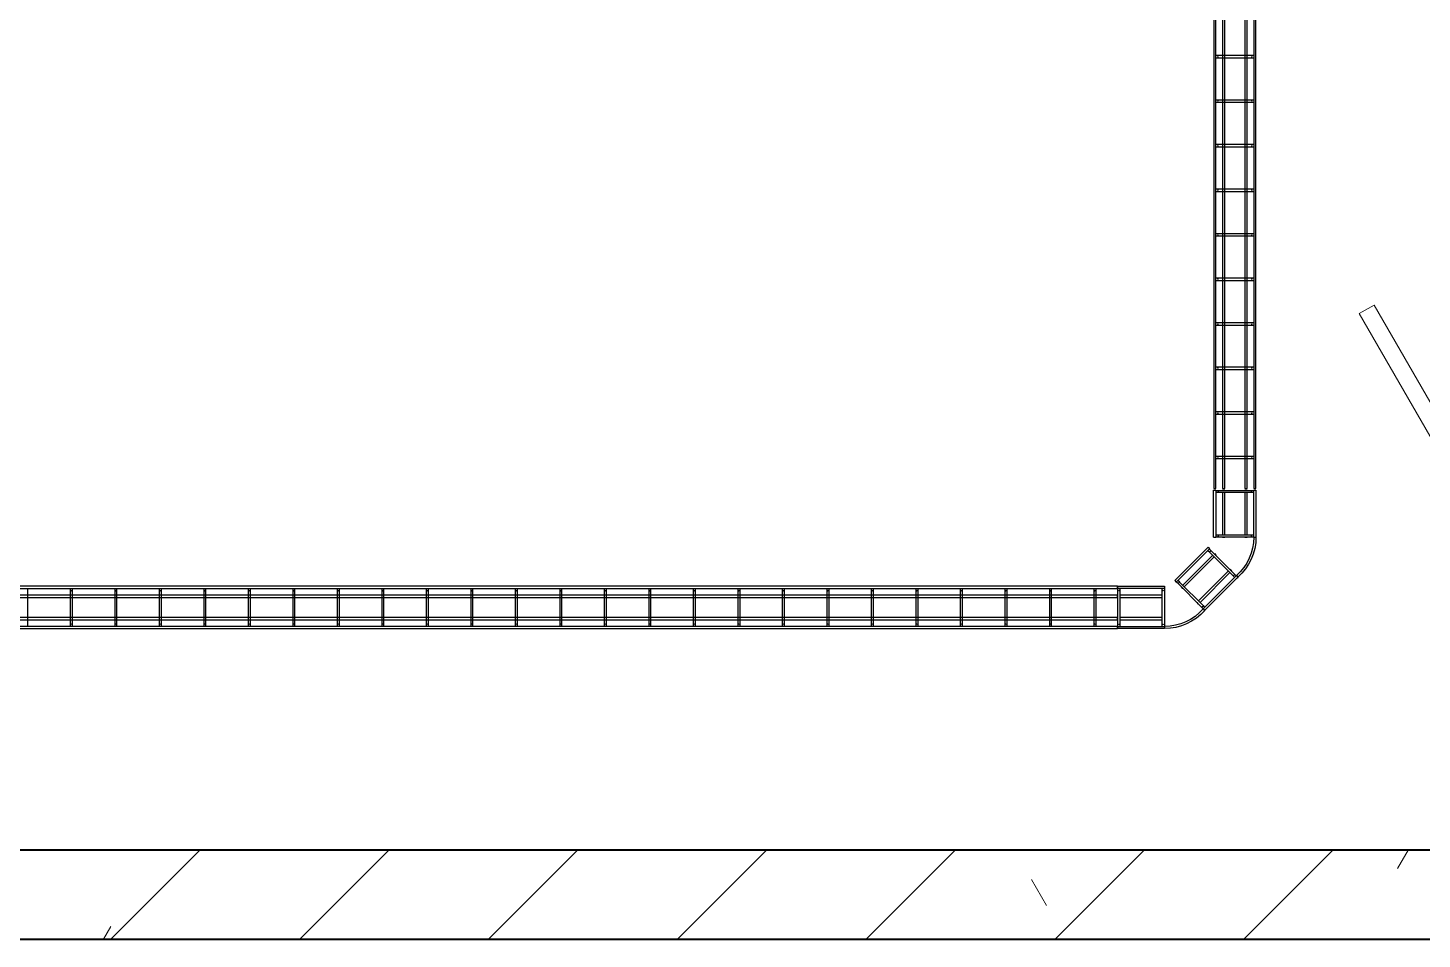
# Model space of a CAD drawing. Header units: millimetres. Extents: x 0 to 351840, y -132678 to 32417.
# Drawn here: x 328185 to 331318, y -111166 to -109120 of the extents above; entities that cross this region are included whole.
import ezdxf

# ---------------------------------------------------------------- set-up
doc = ezdxf.new("R2010")
doc.units = ezdxf.units.MM
doc.linetypes.add('BI_невидимые', pattern=[5, 3, -2])
for name, color, linetype, lineweight in [('Двери', 7, 'Continuous', 18), ('Стены внутренние', 7, 'Continuous', 18), ('Стены несущие', 7, 'Continuous', 18)]:
    doc.layers.add(name, color=color, linetype=linetype, lineweight=lineweight)

# ---------------------------------------------------------------- blocks, each defined once
blk = doc.blocks.new('*U52')
at = {"color": 0, "linetype": 'ByBlock', "lineweight": -2}
for p, q in [((24340.8, 47.5), (187, 47.5)), ((287.3, 42.5), (24340.8, 42.5)), ((21892.3, 41.5), (21892.3, 42.5)), ((21892.3, 40), (21892.3, 41.5)), ((21892.3, 37.5), (21892.3, 40)), ((21892.3, -37.5), (21892.3, 37.5)), ((21987.3, 42.5), (21987.3, 41.5)), ((21987.3, 41.5), (21987.3, 40)), ((21987.3, 40), (21987.3, 37.5)), ((21987.3, 37.5), (21987.3, -37.5)), ((21992.3, 41.5), (21992.3, 42.5)), ((21992.3, 40), (21992.3, 41.5)), ((21992.3, 37.5), (21992.3, 40)), ((21992.3, -37.5), (21992.3, 37.5)), ((22087.3, 42.5), (22087.3, 41.5)), ((22087.3, 41.5), (22087.3, 40)), ((22087.3, 40), (22087.3, 37.5)), ((22087.3, 37.5), (22087.3, -37.5)), ((22092.3, 41.5), (22092.3, 42.5)), ((22092.3, 40), (22092.3, 41.5)), ((22092.3, 37.5), (22092.3, 40)), ((22092.3, -37.5), (22092.3, 37.5)), ((22187.3, 42.5), (22187.3, 41.5)), ((22187.3, 41.5), (22187.3, 40)), ((22187.3, 40), (22187.3, 37.5)), ((22187.3, 37.5), (22187.3, -37.5)), ((22192.3, 41.5), (22192.3, 42.5)), ((22192.3, 40), (22192.3, 41.5)), ((22192.3, 37.5), (22192.3, 40)), ((22192.3, -37.5), (22192.3, 37.5)), ((22287.3, 42.5), (22287.3, 41.5)), ((22287.3, 41.5), (22287.3, 40)), ((22287.3, 40), (22287.3, 37.5)), ((22287.3, 37.5), (22287.3, -37.5)), ((22292.3, 41.5), (22292.3, 42.5)), ((22292.3, 40), (22292.3, 41.5)), ((22292.3, 37.5), (22292.3, 40)), ((22292.3, -37.5), (22292.3, 37.5)), ((22387.3, 42.5), (22387.3, 41.5)), ((22387.3, 41.5), (22387.3, 40)), ((22387.3, 40), (22387.3, 37.5)), ((22387.3, 37.5), (22387.3, -37.5)), ((22392.3, 41.5), (22392.3, 42.5)), ((22392.3, 40), (22392.3, 41.5)), ((22392.3, 37.5), (22392.3, 40)), ((22392.3, -37.5), (22392.3, 37.5)), ((22487.3, 42.5), (22487.3, 41.5)), ((22487.3, 41.5), (22487.3, 40)), ((22487.3, 40), (22487.3, 37.5)), ((22487.3, 37.5), (22487.3, -37.5)), ((22492.3, 41.5), (22492.3, 42.5)), ((22492.3, 40), (22492.3, 41.5)), ((22492.3, 37.5), (22492.3, 40)), ((22492.3, -37.5), (22492.3, 37.5)), ((22587.3, 42.5), (22587.3, 41.5)), ((22587.3, 41.5), (22587.3, 40)), ((22587.3, 40), (22587.3, 37.5)), ((22587.3, 37.5), (22587.3, -37.5)), ((22592.3, 41.5), (22592.3, 42.5)), ((22592.3, 40), (22592.3, 41.5)), ((22592.3, 37.5), (22592.3, 40)), ((22592.3, -37.5), (22592.3, 37.5)), ((22687.3, 42.5), (22687.3, 41.5)), ((22687.3, 41.5), (22687.3, 40)), ((22687.3, 40), (22687.3, 37.5)), ((22687.3, 37.5), (22687.3, -37.5)), ((22692.3, 41.5), (22692.3, 42.5)), ((22692.3, 40), (22692.3, 41.5)), ((22692.3, 37.5), (22692.3, 40)), ((22692.3, -37.5), (22692.3, 37.5)), ((22787.3, 42.5), (22787.3, 41.5)), ((22787.3, 41.5), (22787.3, 40)), ((22787.3, 40), (22787.3, 37.5)), ((22787.3, 37.5), (22787.3, -37.5)), ((22792.3, 41.5), (22792.3, 42.5)), ((22792.3, 40), (22792.3, 41.5)), ((22792.3, 37.5), (22792.3, 40)), ((22792.3, -37.5), (22792.3, 37.5)), ((22887.3, 42.5), (22887.3, 41.5)), ((22887.3, 41.5), (22887.3, 40)), ((22887.3, 40), (22887.3, 37.5)), ((22887.3, 37.5), (22887.3, -37.5)), ((22892.3, 41.5), (22892.3, 42.5)), ((22892.3, 40), (22892.3, 41.5)), ((22892.3, 37.5), (22892.3, 40)), ((22892.3, -37.5), (22892.3, 37.5)), ((22987.3, 42.5), (22987.3, 41.5)), ((22987.3, 41.5), (22987.3, 40)), ((22987.3, 40), (22987.3, 37.5)), ((22987.3, 37.5), (22987.3, -37.5)), ((22992.3, 41.5), (22992.3, 42.5)), ((22992.3, 40), (22992.3, 41.5)), ((22992.3, 37.5), (22992.3, 40)), ((22992.3, -37.5), (22992.3, 37.5)), ((23087.3, 42.5), (23087.3, 41.5)), ((23087.3, 41.5), (23087.3, 40)), ((23087.3, 40), (23087.3, 37.5)), ((23087.3, 37.5), (23087.3, -37.5)), ((23092.3, 41.5), (23092.3, 42.5)), ((23092.3, 40), (23092.3, 41.5)), ((23092.3, 37.5), (23092.3, 40)), ((23092.3, -37.5), (23092.3, 37.5)), ((23187.3, 42.5), (23187.3, 41.5)), ((23187.3, 41.5), (23187.3, 40)), ((23187.3, 40), (23187.3, 37.5)), ((23187.3, 37.5), (23187.3, -37.5)), ((23192.3, 41.5), (23192.3, 42.5)), ((23192.3, 40), (23192.3, 41.5)), ((23192.3, 37.5), (23192.3, 40)), ((23192.3, -37.5), (23192.3, 37.5)), ((23287.3, 42.5), (23287.3, 41.5)), ((23287.3, 41.5), (23287.3, 40)), ((23287.3, 40), (23287.3, 37.5)), ((23287.3, 37.5), (23287.3, -37.5)), ((23292.3, 41.5), (23292.3, 42.5)), ((23292.3, 40), (23292.3, 41.5)), ((23292.3, 37.5), (23292.3, 40)), ((23292.3, -37.5), (23292.3, 37.5)), ((23387.3, 42.5), (23387.3, 41.5)), ((23387.3, 41.5), (23387.3, 40)), ((23387.3, 40), (23387.3, 37.5)), ((23387.3, 37.5), (23387.3, -37.5)), ((23392.3, 41.5), (23392.3, 42.5)), ((23392.3, 40), (23392.3, 41.5)), ((23392.3, 37.5), (23392.3, 40)), ((23392.3, -37.5), (23392.3, 37.5)), ((23487.3, 42.5), (23487.3, 41.5)), ((23487.3, 41.5), (23487.3, 40)), ((23487.3, 40), (23487.3, 37.5)), ((23487.3, 37.5), (23487.3, -37.5)), ((23492.3, 41.5), (23492.3, 42.5)), ((23492.3, 40), (23492.3, 41.5)), ((23492.3, 37.5), (23492.3, 40)), ((23492.3, -37.5), (23492.3, 37.5)), ((23587.3, 42.5), (23587.3, 41.5)), ((23587.3, 41.5), (23587.3, 40)), ((23587.3, 40), (23587.3, 37.5)), ((23587.3, 37.5), (23587.3, -37.5)), ((23592.3, 41.5), (23592.3, 42.5)), ((23592.3, 40), (23592.3, 41.5)), ((23592.3, 37.5), (23592.3, 40)), ((23592.3, -37.5), (23592.3, 37.5)), ((23687.3, 42.5), (23687.3, 41.5)), ((23687.3, 41.5), (23687.3, 40)), ((23687.3, 40), (23687.3, 37.5)), ((23687.3, 37.5), (23687.3, -37.5)), ((23692.3, 41.5), (23692.3, 42.5)), ((23692.3, 40), (23692.3, 41.5)), ((23692.3, 37.5), (23692.3, 40)), ((23692.3, -37.5), (23692.3, 37.5)), ((23787.3, 42.5), (23787.3, 41.5)), ((23787.3, 41.5), (23787.3, 40)), ((23787.3, 40), (23787.3, 37.5)), ((23787.3, 37.5), (23787.3, -37.5)), ((23792.3, 41.5), (23792.3, 42.5)), ((23792.3, 40), (23792.3, 41.5)), ((23792.3, 37.5), (23792.3, 40)), ((23792.3, -37.5), (23792.3, 37.5)), ((23887.3, 42.5), (23887.3, 41.5)), ((23887.3, 41.5), (23887.3, 40)), ((23887.3, 40), (23887.3, 37.5)), ((23887.3, 37.5), (23887.3, -37.5)), ((23892.3, 41.5), (23892.3, 42.5)), ((23892.3, 40), (23892.3, 41.5)), ((23892.3, 37.5), (23892.3, 40)), ((23892.3, -37.5), (23892.3, 37.5)), ((23987.3, 42.5), (23987.3, 41.5)), ((23987.3, 41.5), (23987.3, 40)), ((23987.3, 40), (23987.3, 37.5)), ((23987.3, 37.5), (23987.3, -37.5)), ((23992.3, 41.5), (23992.3, 42.5)), ((23992.3, 40), (23992.3, 41.5)), ((23992.3, 37.5), (23992.3, 40)), ((23992.3, -37.5), (23992.3, 37.5)), ((24087.3, 42.5), (24087.3, 41.5)), ((24087.3, 41.5), (24087.3, 40)), ((24087.3, 40), (24087.3, 37.5)), ((24087.3, 37.5), (24087.3, -37.5)), ((24092.3, 41.5), (24092.3, 42.5)), ((24092.3, 40), (24092.3, 41.5)), ((24092.3, 37.5), (24092.3, 40)), ((24092.3, -37.5), (24092.3, 37.5)), ((24187.3, 42.5), (24187.3, 41.5)), ((24187.3, 41.5), (24187.3, 40)), ((24187.3, 40), (24187.3, 37.5)), ((24187.3, 37.5), (24187.3, -37.5)), ((24192.3, 41.5), (24192.3, 42.5)), ((24192.3, 40), (24192.3, 41.5)), ((24192.3, 37.5), (24192.3, 40)), ((24192.3, -37.5), (24192.3, 37.5)), ((24287.3, 42.5), (24287.3, 41.5)), ((24287.3, 41.5), (24287.3, 40)), ((24287.3, 40), (24287.3, 37.5)), ((24287.3, 37.5), (24287.3, -37.5)), ((24292.3, 41.5), (24292.3, 42.5)), ((24292.3, 40), (24292.3, 41.5)), ((24292.3, 37.5), (24292.3, 40)), ((24292.3, -37.5), (24292.3, 37.5)), ((24340.8, 47.5), (24337.8, 47.5)), ((24340.8, 42.5), (24340.8, 47.5)), ((24340.8, 27.5), (292.3, 27.5)), ((292.3, 22.5), (24340.8, 22.5)), ((24340.8, 22.5), (24340.8, 27.5)), ((24340.8, -22.5), (292.3, -22.5)), ((292.3, -27.5), (24340.8, -27.5)), ((24340.8, -27.5), (24340.8, -22.5)), ((187, -47.5), (24340.8, -47.5)), ((24340.8, -42.5), (287.3, -42.5)), ((21892.3, -40), (21892.3, -37.5)), ((21892.3, -41.5), (21892.3, -40)), ((21892.3, -42.5), (21892.3, -41.5)), ((21987.3, -37.5), (21987.3, -40)), ((21987.3, -40), (21987.3, -41.5)), ((21987.3, -41.5), (21987.3, -42.5)), ((21992.3, -40), (21992.3, -37.5)), ((21992.3, -41.5), (21992.3, -40)), ((21992.3, -42.5), (21992.3, -41.5)), ((22087.3, -37.5), (22087.3, -40)), ((22087.3, -40), (22087.3, -41.5)), ((22087.3, -41.5), (22087.3, -42.5)), ((22092.3, -40), (22092.3, -37.5)), ((22092.3, -41.5), (22092.3, -40)), ((22092.3, -42.5), (22092.3, -41.5)), ((22187.3, -37.5), (22187.3, -40)), ((22187.3, -40), (22187.3, -41.5)), ((22187.3, -41.5), (22187.3, -42.5)), ((22192.3, -40), (22192.3, -37.5)), ((22192.3, -41.5), (22192.3, -40)), ((22192.3, -42.5), (22192.3, -41.5)), ((22287.3, -37.5), (22287.3, -40)), ((22287.3, -40), (22287.3, -41.5)), ((22287.3, -41.5), (22287.3, -42.5)), ((22292.3, -40), (22292.3, -37.5)), ((22292.3, -41.5), (22292.3, -40)), ((22292.3, -42.5), (22292.3, -41.5)), ((22387.3, -37.5), (22387.3, -40)), ((22387.3, -40), (22387.3, -41.5)), ((22387.3, -41.5), (22387.3, -42.5)), ((22392.3, -40), (22392.3, -37.5)), ((22392.3, -41.5), (22392.3, -40)), ((22392.3, -42.5), (22392.3, -41.5)), ((22487.3, -37.5), (22487.3, -40)), ((22487.3, -40), (22487.3, -41.5)), ((22487.3, -41.5), (22487.3, -42.5)), ((22492.3, -40), (22492.3, -37.5)), ((22492.3, -41.5), (22492.3, -40)), ((22492.3, -42.5), (22492.3, -41.5)), ((22587.3, -37.5), (22587.3, -40)), ((22587.3, -40), (22587.3, -41.5)), ((22587.3, -41.5), (22587.3, -42.5)), ((22592.3, -40), (22592.3, -37.5)), ((22592.3, -41.5), (22592.3, -40)), ((22592.3, -42.5), (22592.3, -41.5)), ((22687.3, -37.5), (22687.3, -40)), ((22687.3, -40), (22687.3, -41.5)), ((22687.3, -41.5), (22687.3, -42.5)), ((22692.3, -40), (22692.3, -37.5)), ((22692.3, -41.5), (22692.3, -40)), ((22692.3, -42.5), (22692.3, -41.5)), ((22787.3, -37.5), (22787.3, -40)), ((22787.3, -40), (22787.3, -41.5)), ((22787.3, -41.5), (22787.3, -42.5)), ((22792.3, -40), (22792.3, -37.5)), ((22792.3, -41.5), (22792.3, -40)), ((22792.3, -42.5), (22792.3, -41.5)), ((22887.3, -37.5), (22887.3, -40)), ((22887.3, -40), (22887.3, -41.5)), ((22887.3, -41.5), (22887.3, -42.5)), ((22892.3, -40), (22892.3, -37.5)), ((22892.3, -41.5), (22892.3, -40)), ((22892.3, -42.5), (22892.3, -41.5)), ((22987.3, -37.5), (22987.3, -40)), ((22987.3, -40), (22987.3, -41.5)), ((22987.3, -41.5), (22987.3, -42.5)), ((22992.3, -40), (22992.3, -37.5)), ((22992.3, -41.5), (22992.3, -40)), ((22992.3, -42.5), (22992.3, -41.5)), ((23087.3, -37.5), (23087.3, -40)), ((23087.3, -40), (23087.3, -41.5)), ((23087.3, -41.5), (23087.3, -42.5)), ((23092.3, -40), (23092.3, -37.5)), ((23092.3, -41.5), (23092.3, -40)), ((23092.3, -42.5), (23092.3, -41.5)), ((23187.3, -37.5), (23187.3, -40)), ((23187.3, -40), (23187.3, -41.5)), ((23187.3, -41.5), (23187.3, -42.5)), ((23192.3, -40), (23192.3, -37.5)), ((23192.3, -41.5), (23192.3, -40)), ((23192.3, -42.5), (23192.3, -41.5)), ((23287.3, -37.5), (23287.3, -40)), ((23287.3, -40), (23287.3, -41.5)), ((23287.3, -41.5), (23287.3, -42.5)), ((23292.3, -40), (23292.3, -37.5)), ((23292.3, -41.5), (23292.3, -40)), ((23292.3, -42.5), (23292.3, -41.5)), ((23387.3, -37.5), (23387.3, -40)), ((23387.3, -40), (23387.3, -41.5)), ((23387.3, -41.5), (23387.3, -42.5)), ((23392.3, -40), (23392.3, -37.5)), ((23392.3, -41.5), (23392.3, -40)), ((23392.3, -42.5), (23392.3, -41.5)), ((23487.3, -37.5), (23487.3, -40)), ((23487.3, -40), (23487.3, -41.5)), ((23487.3, -41.5), (23487.3, -42.5)), ((23492.3, -40), (23492.3, -37.5)), ((23492.3, -41.5), (23492.3, -40)), ((23492.3, -42.5), (23492.3, -41.5)), ((23587.3, -37.5), (23587.3, -40)), ((23587.3, -40), (23587.3, -41.5)), ((23587.3, -41.5), (23587.3, -42.5)), ((23592.3, -40), (23592.3, -37.5)), ((23592.3, -41.5), (23592.3, -40)), ((23592.3, -42.5), (23592.3, -41.5)), ((23687.3, -37.5), (23687.3, -40)), ((23687.3, -40), (23687.3, -41.5)), ((23687.3, -41.5), (23687.3, -42.5)), ((23692.3, -40), (23692.3, -37.5)), ((23692.3, -41.5), (23692.3, -40)), ((23692.3, -42.5), (23692.3, -41.5)), ((23787.3, -37.5), (23787.3, -40)), ((23787.3, -40), (23787.3, -41.5)), ((23787.3, -41.5), (23787.3, -42.5)), ((23792.3, -40), (23792.3, -37.5)), ((23792.3, -41.5), (23792.3, -40)), ((23792.3, -42.5), (23792.3, -41.5)), ((23887.3, -37.5), (23887.3, -40)), ((23887.3, -40), (23887.3, -41.5)), ((23887.3, -41.5), (23887.3, -42.5)), ((23892.3, -40), (23892.3, -37.5)), ((23892.3, -41.5), (23892.3, -40)), ((23892.3, -42.5), (23892.3, -41.5)), ((23987.3, -37.5), (23987.3, -40)), ((23987.3, -40), (23987.3, -41.5)), ((23987.3, -41.5), (23987.3, -42.5)), ((23992.3, -40), (23992.3, -37.5)), ((23992.3, -41.5), (23992.3, -40)), ((23992.3, -42.5), (23992.3, -41.5)), ((24087.3, -37.5), (24087.3, -40)), ((24087.3, -40), (24087.3, -41.5)), ((24087.3, -41.5), (24087.3, -42.5)), ((24092.3, -40), (24092.3, -37.5)), ((24092.3, -41.5), (24092.3, -40)), ((24092.3, -42.5), (24092.3, -41.5)), ((24187.3, -37.5), (24187.3, -40)), ((24187.3, -40), (24187.3, -41.5)), ((24187.3, -41.5), (24187.3, -42.5)), ((24192.3, -40), (24192.3, -37.5)), ((24192.3, -41.5), (24192.3, -40)), ((24192.3, -42.5), (24192.3, -41.5)), ((24287.3, -37.5), (24287.3, -40)), ((24287.3, -40), (24287.3, -41.5)), ((24287.3, -41.5), (24287.3, -42.5)), ((24292.3, -40), (24292.3, -37.5)), ((24292.3, -41.5), (24292.3, -40)), ((24292.3, -42.5), (24292.3, -41.5)), ((24337.8, -47.5), (24340.8, -47.5)), ((24340.8, -47.5), (24340.8, -42.5))]:
    blk.add_line(p, q, dxfattribs=at)
for centre, start, end in [((21989.8, 40), 180, 0), ((22089.8, 40), 180, 0), ((22189.8, 40), 180, 0), ((22289.8, 40), 180, 0), ((22389.8, 40), 180, 0), ((22489.8, 40), 180, 0), ((22589.8, 40), 180, 0), ((22689.8, 40), 180, 0), ((22789.8, 40), 180, 0), ((22889.8, 40), 180, 0), ((22989.8, 40), 180, 0), ((23089.8, 40), 180, 0), ((23189.8, 40), 180, 0), ((23289.8, 40), 180, 0), ((23389.8, 40), 180, 0), ((23489.8, 40), 180, 0), ((23589.8, 40), 180, 0), ((23689.8, 40), 180, 0), ((23789.8, 40), 180, 0), ((23889.8, 40), 180, 0), ((23989.8, 40), 180, 0), ((24089.8, 40), 180, 0), ((24189.8, 40), 180, 0), ((24289.8, 40), 180, 0), ((21989.8, -40), 0, 180), ((22089.8, -40), 0, 180), ((22189.8, -40), 0, 180), ((22289.8, -40), 0, 180), ((22389.8, -40), 0, 180), ((22489.8, -40), 0, 180), ((22589.8, -40), 0, 180), ((22689.8, -40), 0, 180), ((22789.8, -40), 0, 180), ((22889.8, -40), 0, 180), ((22989.8, -40), 0, 180), ((23089.8, -40), 0, 180), ((23189.8, -40), 0, 180), ((23289.8, -40), 0, 180), ((23389.8, -40), 0, 180), ((23489.8, -40), 0, 180), ((23589.8, -40), 0, 180), ((23689.8, -40), 0, 180), ((23789.8, -40), 0, 180), ((23889.8, -40), 0, 180), ((23989.8, -40), 0, 180), ((24089.8, -40), 0, 180), ((24189.8, -40), 0, 180), ((24289.8, -40), 0, 180)]:
    blk.add_arc(centre, 2.5, start, end, dxfattribs=at)
blk = doc.blocks.new('*U51')
at = {"color": 0, "linetype": 'ByBlock', "lineweight": -2}
for p, q in [((13459.1, 47.5), (187, 47.5)), ((287.3, 42.5), (13459.1, 42.5)), ((12487.3, 42.5), (12487.3, 41.5)), ((12487.3, 41.5), (12487.3, 40)), ((12487.3, 40), (12487.3, 37.5)), ((12487.3, 37.5), (12487.3, -37.5)), ((12492.3, 41.5), (12492.3, 42.5)), ((12492.3, 40), (12492.3, 41.5)), ((12492.3, 37.5), (12492.3, 40)), ((12492.3, -37.5), (12492.3, 37.5)), ((12587.3, 42.5), (12587.3, 41.5)), ((12587.3, 41.5), (12587.3, 40)), ((12587.3, 40), (12587.3, 37.5)), ((12587.3, 37.5), (12587.3, -37.5)), ((12592.3, 41.5), (12592.3, 42.5)), ((12592.3, 40), (12592.3, 41.5)), ((12592.3, 37.5), (12592.3, 40)), ((12592.3, -37.5), (12592.3, 37.5)), ((12687.3, 42.5), (12687.3, 41.5)), ((12687.3, 41.5), (12687.3, 40)), ((12687.3, 40), (12687.3, 37.5)), ((12687.3, 37.5), (12687.3, -37.5)), ((12692.3, 41.5), (12692.3, 42.5)), ((12692.3, 40), (12692.3, 41.5)), ((12692.3, 37.5), (12692.3, 40)), ((12692.3, -37.5), (12692.3, 37.5)), ((12787.3, 42.5), (12787.3, 41.5)), ((12787.3, 41.5), (12787.3, 40)), ((12787.3, 40), (12787.3, 37.5)), ((12787.3, 37.5), (12787.3, -37.5)), ((12792.3, 41.5), (12792.3, 42.5)), ((12792.3, 40), (12792.3, 41.5)), ((12792.3, 37.5), (12792.3, 40)), ((12792.3, -37.5), (12792.3, 37.5)), ((12887.3, 42.5), (12887.3, 41.5)), ((12887.3, 41.5), (12887.3, 40)), ((12887.3, 40), (12887.3, 37.5)), ((12887.3, 37.5), (12887.3, -37.5)), ((12892.3, 41.5), (12892.3, 42.5)), ((12892.3, 40), (12892.3, 41.5)), ((12892.3, 37.5), (12892.3, 40)), ((12892.3, -37.5), (12892.3, 37.5)), ((12987.3, 42.5), (12987.3, 41.5)), ((12987.3, 41.5), (12987.3, 40)), ((12987.3, 40), (12987.3, 37.5)), ((12987.3, 37.5), (12987.3, -37.5)), ((12992.3, 41.5), (12992.3, 42.5)), ((12992.3, 40), (12992.3, 41.5)), ((12992.3, 37.5), (12992.3, 40)), ((12992.3, -37.5), (12992.3, 37.5)), ((13087.3, 42.5), (13087.3, 41.5)), ((13087.3, 41.5), (13087.3, 40)), ((13087.3, 40), (13087.3, 37.5)), ((13087.3, 37.5), (13087.3, -37.5)), ((13092.3, 41.5), (13092.3, 42.5)), ((13092.3, 40), (13092.3, 41.5)), ((13092.3, 37.5), (13092.3, 40)), ((13092.3, -37.5), (13092.3, 37.5)), ((13187.3, 42.5), (13187.3, 41.5)), ((13187.3, 41.5), (13187.3, 40)), ((13187.3, 40), (13187.3, 37.5)), ((13187.3, 37.5), (13187.3, -37.5)), ((13192.3, 41.5), (13192.3, 42.5)), ((13192.3, 40), (13192.3, 41.5)), ((13192.3, 37.5), (13192.3, 40)), ((13192.3, -37.5), (13192.3, 37.5)), ((13287.3, 42.5), (13287.3, 41.5)), ((13287.3, 41.5), (13287.3, 40)), ((13287.3, 40), (13287.3, 37.5)), ((13287.3, 37.5), (13287.3, -37.5)), ((13292.3, 41.5), (13292.3, 42.5)), ((13292.3, 40), (13292.3, 41.5)), ((13292.3, 37.5), (13292.3, 40)), ((13292.3, -37.5), (13292.3, 37.5)), ((13387.3, 42.5), (13387.3, 41.5)), ((13387.3, 41.5), (13387.3, 40)), ((13387.3, 40), (13387.3, 37.5)), ((13387.3, 37.5), (13387.3, -37.5)), ((13392.3, 41.5), (13392.3, 42.5)), ((13392.3, 40), (13392.3, 41.5)), ((13392.3, 37.5), (13392.3, 40)), ((13392.3, -37.5), (13392.3, 37.5)), ((13459.1, 47.5), (13456.1, 47.5)), ((13459.1, 42.5), (13459.1, 47.5)), ((13459.1, 27.5), (292.3, 27.5)), ((292.3, 22.5), (13459.1, 22.5)), ((13459.1, 22.5), (13459.1, 27.5)), ((13459.1, -22.5), (292.3, -22.5)), ((292.3, -27.5), (13459.1, -27.5)), ((13459.1, -27.5), (13459.1, -22.5)), ((187, -47.5), (13459.1, -47.5)), ((13459.1, -42.5), (287.3, -42.5)), ((12487.3, -37.5), (12487.3, -40)), ((12487.3, -40), (12487.3, -41.5)), ((12487.3, -41.5), (12487.3, -42.5)), ((12492.3, -40), (12492.3, -37.5)), ((12492.3, -41.5), (12492.3, -40)), ((12492.3, -42.5), (12492.3, -41.5)), ((12587.3, -37.5), (12587.3, -40)), ((12587.3, -40), (12587.3, -41.5)), ((12587.3, -41.5), (12587.3, -42.5)), ((12592.3, -40), (12592.3, -37.5)), ((12592.3, -41.5), (12592.3, -40)), ((12592.3, -42.5), (12592.3, -41.5)), ((12687.3, -37.5), (12687.3, -40)), ((12687.3, -40), (12687.3, -41.5)), ((12687.3, -41.5), (12687.3, -42.5)), ((12692.3, -40), (12692.3, -37.5)), ((12692.3, -41.5), (12692.3, -40)), ((12692.3, -42.5), (12692.3, -41.5)), ((12787.3, -37.5), (12787.3, -40)), ((12787.3, -40), (12787.3, -41.5)), ((12787.3, -41.5), (12787.3, -42.5)), ((12792.3, -40), (12792.3, -37.5)), ((12792.3, -41.5), (12792.3, -40)), ((12792.3, -42.5), (12792.3, -41.5)), ((12887.3, -37.5), (12887.3, -40)), ((12887.3, -40), (12887.3, -41.5)), ((12887.3, -41.5), (12887.3, -42.5)), ((12892.3, -40), (12892.3, -37.5)), ((12892.3, -41.5), (12892.3, -40)), ((12892.3, -42.5), (12892.3, -41.5)), ((12987.3, -37.5), (12987.3, -40)), ((12987.3, -40), (12987.3, -41.5)), ((12987.3, -41.5), (12987.3, -42.5)), ((12992.3, -40), (12992.3, -37.5)), ((12992.3, -41.5), (12992.3, -40)), ((12992.3, -42.5), (12992.3, -41.5)), ((13087.3, -37.5), (13087.3, -40)), ((13087.3, -40), (13087.3, -41.5)), ((13087.3, -41.5), (13087.3, -42.5)), ((13092.3, -40), (13092.3, -37.5)), ((13092.3, -41.5), (13092.3, -40)), ((13092.3, -42.5), (13092.3, -41.5)), ((13187.3, -37.5), (13187.3, -40)), ((13187.3, -40), (13187.3, -41.5)), ((13187.3, -41.5), (13187.3, -42.5)), ((13192.3, -40), (13192.3, -37.5)), ((13192.3, -41.5), (13192.3, -40)), ((13192.3, -42.5), (13192.3, -41.5)), ((13287.3, -37.5), (13287.3, -40)), ((13287.3, -40), (13287.3, -41.5)), ((13287.3, -41.5), (13287.3, -42.5)), ((13292.3, -40), (13292.3, -37.5)), ((13292.3, -41.5), (13292.3, -40)), ((13292.3, -42.5), (13292.3, -41.5)), ((13387.3, -37.5), (13387.3, -40)), ((13387.3, -40), (13387.3, -41.5)), ((13387.3, -41.5), (13387.3, -42.5)), ((13392.3, -40), (13392.3, -37.5)), ((13392.3, -41.5), (13392.3, -40)), ((13392.3, -42.5), (13392.3, -41.5)), ((13456.1, -47.5), (13459.1, -47.5)), ((13459.1, -47.5), (13459.1, -42.5))]:
    blk.add_line(p, q, dxfattribs=at)
for centre, start, end in [((12489.8, 40), 180, 0), ((12589.8, 40), 180, 0), ((12689.8, 40), 180, 0), ((12789.8, 40), 180, 0), ((12889.8, 40), 180, 0), ((12989.8, 40), 180, 0), ((13089.8, 40), 180, 0), ((13189.8, 40), 180, 0), ((13289.8, 40), 180, 0), ((13389.8, 40), 180, 0), ((12489.8, -40), 0, 180), ((12589.8, -40), 0, 180), ((12689.8, -40), 0, 180), ((12789.8, -40), 0, 180), ((12889.8, -40), 0, 180), ((12989.8, -40), 0, 180), ((13089.8, -40), 0, 180), ((13189.8, -40), 0, 180), ((13289.8, -40), 0, 180), ((13389.8, -40), 0, 180)]:
    blk.add_arc(centre, 2.5, start, end, dxfattribs=at)
blk = doc.blocks.new('*U55')
at = {"color": 0, "linetype": 'ByBlock', "lineweight": -2}
for p, q in [((-41.5, 266.7), (-44.5, 266.7)), ((61.5, 266.7), (-44.5, 266.7)), ((-44.5, 261.7), (-44.5, 266.7)), ((-44.5, 261.7), (-41.5, 261.7)), ((-44, 261.7), (-44, 260.6)), ((-44, 260.6), (-44, 259.2)), ((-44, 259.2), (-44, 256.7)), ((-44, 256.7), (-44, 181.7)), ((58.3, 266.7), (-41.5, 266.7)), ((-41.5, 261.7), (58.3, 261.7)), ((-39, 260.6), (-39, 261.7)), ((-39, 259.2), (-39, 260.6)), ((-39, 256.7), (-39, 259.2)), ((-39, 181.7), (-39, 256.7)), ((55.8, 261.7), (61.5, 261.7)), ((55.8, 261.7), (55.8, 260.6)), ((55.8, 260.6), (55.8, 259.2)), ((55.8, 259.2), (55.8, 256.7)), ((55.8, 256.7), (55.8, 181.7)), ((61.5, 266.7), (58.5, 266.7)), ((60.8, 260.6), (60.8, 261.7)), ((60.8, 259.2), (60.8, 260.6)), ((60.8, 256.7), (60.8, 259.2)), ((60.8, 181.7), (60.8, 256.7)), ((61.5, 261.7), (61.5, 266.7)), ((-44.5, 241.7), (-44.5, 246.7)), ((-39, 246.7), (55.8, 246.7)), ((55.8, 241.7), (-39, 241.7)), ((61.5, 246.7), (60.8, 246.7)), ((60.8, 241.7), (61.5, 241.7)), ((61.5, 241.7), (61.5, 246.7)), ((146.3, 220.5), (144.6, 218.7)), ((147.4, 221.5), (146.3, 220.5)), ((148.1, 222.2), (147.4, 221.5)), ((147.8, 222.6), (151.3, 226.1)), ((147.8, 222.6), (149.9, 220.5)), ((149.9, 220.5), (220.4, 149.9)), ((153.4, 224), (151.3, 226.1)), ((226.2, 151.2), (151.3, 226.1)), ((224, 153.4), (153.4, 224)), ((-44, 196.7), (-44.5, 196.7)), ((-44.5, 191.7), (-44.5, 196.7)), ((-44.5, 191.7), (-44, 191.7)), ((-39, 196.7), (55.8, 196.7)), ((55.8, 191.7), (-39, 191.7)), ((61.5, 196.7), (60.8, 196.7)), ((60.8, 191.7), (61.5, 191.7)), ((61.5, 191.7), (61.5, 196.7)), ((144.6, 218.7), (91.5, 165.7)), ((95.1, 162.1), (148.1, 215.1)), ((133.6, 208.4), (137.1, 212)), ((204.5, 137.5), (137.5, 204.5)), ((141, 208.1), (208.1, 141)), ((148.1, 215.1), (149.9, 216.9)), ((149.9, 216.9), (150.9, 217.9)), ((150.9, 217.9), (151.6, 218.7)), ((-41.5, 176.7), (-44.5, 176.7)), ((-44.5, 171.7), (-44.5, 176.7)), ((-44.5, 171.7), (61.5, 171.7)), ((-44.5, 171.7), (-41.5, 171.7)), ((-44, 181.7), (-44, 179.2)), ((-44, 179.2), (-44, 177.7)), ((-44, 177.7), (-44, 176.7)), ((58.3, 176.7), (-41.5, 176.7)), ((-41.5, 171.7), (58.3, 171.7)), ((-39, 179.2), (-39, 181.7)), ((-39, 177.7), (-39, 179.2)), ((-39, 176.7), (-39, 177.7)), ((55.8, 181.7), (55.8, 179.2)), ((55.8, 179.2), (55.8, 177.7)), ((55.8, 177.7), (55.8, 176.7)), ((61.5, 176.7), (55.8, 176.7)), ((58.5, 171.7), (61.5, 171.7)), ((60.8, 179.2), (60.8, 181.7)), ((60.8, 177.7), (60.8, 179.2)), ((60.8, 176.7), (60.8, 177.7)), ((61.5, 171.7), (61.5, 176.7)), ((84.1, 158.9), (87.7, 162.5)), ((84.1, 158.9), (159.1, 84)), ((84.1, 158.9), (86.2, 156.8)), ((86.2, 156.8), (156.8, 86.2)), ((89.8, 160.3), (87.7, 162.5)), ((88.7, 162.8), (88, 162.1)), ((89.8, 163.9), (88.7, 162.8)), ((91.5, 165.7), (89.8, 163.9)), ((160.3, 89.8), (89.8, 160.3)), ((91.5, 158.6), (92.3, 159.3)), ((92.3, 159.3), (93.3, 160.3)), ((93.3, 160.3), (95.1, 162.1)), ((98.3, 173.1), (101.8, 176.6)), ((98.3, 173.1), (98.6, 172.7)), ((102.1, 176.3), (101.8, 176.6)), ((169.2, 102.2), (102.1, 169.2)), ((105.7, 172.7), (172.7, 105.7)), ((215.1, 148.1), (162.1, 95.1)), ((165.6, 91.5), (218.7, 144.6)), ((208.1, 134), (208.6, 133.5)), ((208.6, 133.5), (212.1, 137)), ((212.1, 137), (211.6, 137.5)), ((216.9, 149.9), (215.1, 148.1)), ((217.9, 150.9), (216.9, 149.9)), ((218.7, 151.6), (217.9, 150.9)), ((218.7, 151.6), (222.7, 147.6)), ((218.7, 144.6), (220.4, 146.3)), ((220.4, 146.3), (221.5, 147.4)), ((221.5, 147.4), (222.2, 148.1)), ((222.7, 147.6), (226.2, 151.2)), ((226.2, 151.2), (224.1, 153.3)), ((162.1, 95.1), (160.3, 93.3)), ((172.7, 98.6), (173.2, 98.1)), ((173.2, 98.1), (176.7, 101.7)), ((176.7, 101.7), (176.3, 102.2)), ((156.9, 86.1), (159.1, 84)), ((159.3, 92.3), (158.6, 91.5)), ((162.6, 87.5), (158.6, 91.5)), ((159.1, 84), (162.6, 87.5)), ((160.3, 93.3), (159.3, 92.3)), ((162.1, 88), (162.8, 88.7)), ((162.8, 88.7), (163.9, 89.8)), ((163.9, 89.8), (165.6, 91.5)), ((171.6, 61.5), (171.6, -44.5)), ((171.6, 61.5), (171.6, 58.5)), ((171.6, 61.5), (176.6, 61.5)), ((171.6, 58.5), (171.6, -41.3)), ((176.6, 58.5), (176.6, 61.5)), ((177.7, 61), (176.6, 61)), ((176.6, -41.3), (176.6, 58.5)), ((176.6, 56), (177.7, 56)), ((179.1, 61), (177.7, 61)), ((177.7, 56), (179.1, 56)), ((181.6, 61), (179.1, 61)), ((179.1, 56), (181.6, 56)), ((256.6, 61), (181.6, 61)), ((181.6, 56), (256.6, 56)), ((191.6, 61.5), (191.6, 61)), ((191.6, 61.5), (196.6, 61.5)), ((191.6, -38.8), (191.6, 56)), ((196.6, 61), (196.6, 61.5)), ((196.6, 56), (196.6, -38.8)), ((241.6, 61.5), (246.6, 61.5)), ((241.6, -38.8), (241.6, 56)), ((246.6, 56), (246.6, -38.8)), ((259.1, 61), (256.6, 61)), ((256.6, 56), (259.1, 56)), ((260.6, 61), (259.1, 61)), ((259.1, 56), (260.6, 56)), ((261.6, 61), (260.6, 61)), ((260.6, 56), (261.6, 56)), ((261.6, 61.5), (261.6, 58.5)), ((261.6, 61.5), (266.6, 61.5)), ((261.6, 58.5), (261.6, -41.3)), ((266.6, 58.5), (266.6, 61.5)), ((266.6, -44.5), (266.6, 61.5)), ((266.6, -41.3), (266.6, 58.5)), ((171.6, -41.5), (171.6, -44.5)), ((171.6, -44.5), (176.6, -44.5)), ((176.6, -44.5), (176.6, -38.8)), ((177.7, -38.8), (176.6, -38.8)), ((176.6, -43.8), (177.7, -43.8)), ((179.1, -38.8), (177.7, -38.8)), ((177.7, -43.8), (179.1, -43.8)), ((181.6, -38.8), (179.1, -38.8)), ((179.1, -43.8), (181.6, -43.8)), ((256.6, -38.8), (181.6, -38.8)), ((181.6, -43.8), (256.6, -43.8)), ((191.6, -43.8), (191.6, -44.5)), ((191.6, -44.5), (196.6, -44.5)), ((196.6, -44.5), (196.6, -43.8)), ((241.6, -43.8), (241.6, -44.5)), ((241.6, -44.5), (246.6, -44.5)), ((246.6, -44.5), (246.6, -43.8)), ((259.1, -38.8), (256.6, -38.8)), ((256.6, -43.8), (259.1, -43.8)), ((260.6, -38.8), (259.1, -38.8)), ((259.1, -43.8), (260.6, -43.8)), ((261.6, -38.8), (260.6, -38.8)), ((260.6, -43.8), (261.6, -43.8)), ((261.6, -38.8), (261.6, -44.5)), ((261.6, -44.5), (266.6, -44.5)), ((266.6, -44.5), (266.6, -41.5))]:
    blk.add_line(p, q, dxfattribs=at)
for centre, radius, start, end in [((-41.5, 259.2), 2.5, 180, 360), ((58.3, 259.2), 2.5, 180, 360), ((61.5, 147), 119.7, 41.2444, 90), ((61.5, 147), 114.7, 41.2444, 90), ((148.1, 218.7), 2.5, 135, 315), ((-41.5, 179.2), 2.5, 360, 180), ((58.3, 179.2), 2.5, 360, 180), ((91.5, 162.1), 2.5, 315, 135), ((218.7, 148.1), 2.5, 135, 315), ((147, 61.5), 114.7, 360, 48.7556), ((147, 61.5), 119.7, 360, 48.7556), ((162.1, 91.5), 2.5, 315, 135), ((179.1, 58.5), 2.5, 270, 90), ((259.1, 58.5), 2.5, 90, 270), ((179.1, -41.3), 2.5, 270, 90), ((259.1, -41.3), 2.5, 90, 270)]:
    blk.add_arc(centre, radius, start, end, dxfattribs=at)
blk = doc.blocks.new('_Двери_Металлические_Двупольная_Техническая_3_7 - _дверь_ДМВ_2200-1510_П_Д-12-5814586-02 Этаж__3_300___Отделочный_')
at = {"layer": 'Двери', "color": 9, "lineweight": 9}
for p, q in [((204.4, 550), (-575, 100)), ((223.6, 516.7), (204.4, 550)), ((-555.8, 66.7), (223.6, 516.7)), ((372.8, 316.7), (392, 350)), ((392, 350), (825, 100)), ((805.8, 66.7), (372.8, 316.7)), ((-575, 100), (-610, 100)), ((-575, 100), (-555.8, 66.7)), ((-575, 60), (-575, 100)), ((825, 100), (805.8, 66.7)), ((825, 100), (860, 100)), ((825, 60), (825, 100)), ((-565, 60), (-575, 60)), ((-565, 25), (-565, 60)), ((815, 60), (825, 60)), ((815, 25), (815, 60)), ((-610, 25), (-565, 25)), ((860, 25), (815, 25))]:
    blk.add_line(p, q, dxfattribs=at)
at = {"layer": 'Двери', "color": 9, "linetype": 'BI_невидимые', "lineweight": 9}
for p, q in [((-630, 25), (-630, 100)), ((-630, 100), (-610, 100)), ((-630, 25), (-630, 100)), ((-630, 100), (-610, 100)), ((-610, 100), (-630, 100)), ((-630, 100), (-630, 25)), ((-610, 100), (-610, 25)), ((-610, 100), (-610, 25)), ((-610, 25), (-610, 100)), ((860, 25), (860, 100)), ((860, 100), (880, 100)), ((860, 25), (860, 100)), ((860, 100), (880, 100)), ((880, 100), (860, 100)), ((860, 100), (860, 25)), ((880, 100), (880, 25)), ((880, 100), (880, 25)), ((880, 25), (880, 100)), ((-610, 25), (-630, 25)), ((-610, 25), (-630, 25)), ((-630, 25), (-610, 25)), ((880, 25), (860, 25)), ((880, 25), (860, 25)), ((860, 25), (880, 25))]:
    blk.add_line(p, q, dxfattribs=at)
blk = doc.blocks.new('A$C6dd5c291')
at = {"layer": 'Стены внутренние', "lineweight": 9}
h = blk.add_hatch(dxfattribs=at)
h.set_pattern_fill('FP_33', color=9, style=0, pattern_type=2)
h.set_pattern_definition([(0, (2e-10, 1e-10), (1625.6, 406.4), [67.056, -1152.144, 67.056, -1152.144, -6502.4]), (0, (2e-10, 1e-10), (1625.6, 406.4), [-2438.4, 67.056, -2371.344, 67.056, -1152.144, -2844.8]), (0, (2e-10, 1e-10), (1625.6, 406.4), [-6096, 67.056, -745.744, 67.056, -1964.944]), (120, (609.6, 203.2), (-1164.7527, 1204.611), [67.056, -1152.144, 67.056, -1152.144, -6502.4]), (120, (609.6, 203.2), (-1164.7527, 1204.611), [-2438.4, 67.056, -2371.344, 67.056, -1152.144, -2844.8]), (120, (609.6, 203.2), (-1164.7527, 1204.611), [-6096, 67.056, -745.744, 67.056, -1964.944]), (240, (812.8, 1016), (-460.8473, -1611.011), [67.056, -1152.144, 67.056, -1152.144, -6502.4]), (240, (812.8, 1016), (-460.8473, -1611.011), [-2438.4, 67.056, -2371.344, 67.056, -1152.144, -2844.8]), (240, (812.8, 1016), (-460.8473, -1611.011), [-6096, 67.056, -745.744, 67.056, -1964.944])])
h.paths.add_polyline_path([(33050, 5200), (33050, 5400), (26450, 5400), (26450.3, 5200), (32875.6, 5200)])
h.paths.add_polyline_path([(24940, 5200), (24940, 5400), (20020, 5400), (20020, 5200), (24844, 5200)])
h.paths.add_polyline_path([(19110, 5200), (19110, 5400), (18600, 5400), (18600, 5200)])
h = blk.add_hatch(dxfattribs=at)
h.set_pattern_fill('FP_34', color=9, style=0, pattern_type=2)
h.set_pattern_definition([(45, (2e-10, 1e-10), (-212.132, 212.132), [])])
h.paths.add_polyline_path([(33050, 5200), (33050, 5400), (26450, 5400), (26450.3, 5200), (32875.6, 5200)])
h.paths.add_polyline_path([(24940, 5200), (24940, 5400), (20020, 5400), (20020, 5200), (24844, 5200)])
h.paths.add_polyline_path([(19110, 5200), (19110, 5400), (18600, 5400), (18600, 5200)])
at = {"layer": 'Стены несущие', "color": 9, "lineweight": 40}
for p, q in [((33050, 5400), (27150, 5400)), ((26450, 5200), (33050, 5200))]:
    blk.add_line(p, q, dxfattribs=at)
at = {"layer": 'Двери', "color": 9, "rotation": 89.9999999999999}
blk.add_blockref('_Двери_Металлические_Двупольная_Техническая_3_7 - _дверь_ДМВ_2200-1510_П_Д-12-5814586-02 Этаж__3_300___Отделочный_', (33150, 6400), dxfattribs=at)

msp = doc.modelspace()

# ---------------------------------------------------------------- block references
msp.add_blockref('A$C6dd5c291', (298576.4, -116365.9))
at = {"color": 1, "rotation": 270}
msp.add_blockref('*U51', (330896.9, -96694.8), dxfattribs=at)
at = {"color": 1, "xscale": -1, "rotation": 180}
msp.add_blockref('*U55', (330677.7, -110202.1), dxfattribs=at)
at = {"color": 1}
msp.add_blockref('*U52', (306292.8, -110421.3), dxfattribs=at)

doc.saveas('drawing.dxf')
